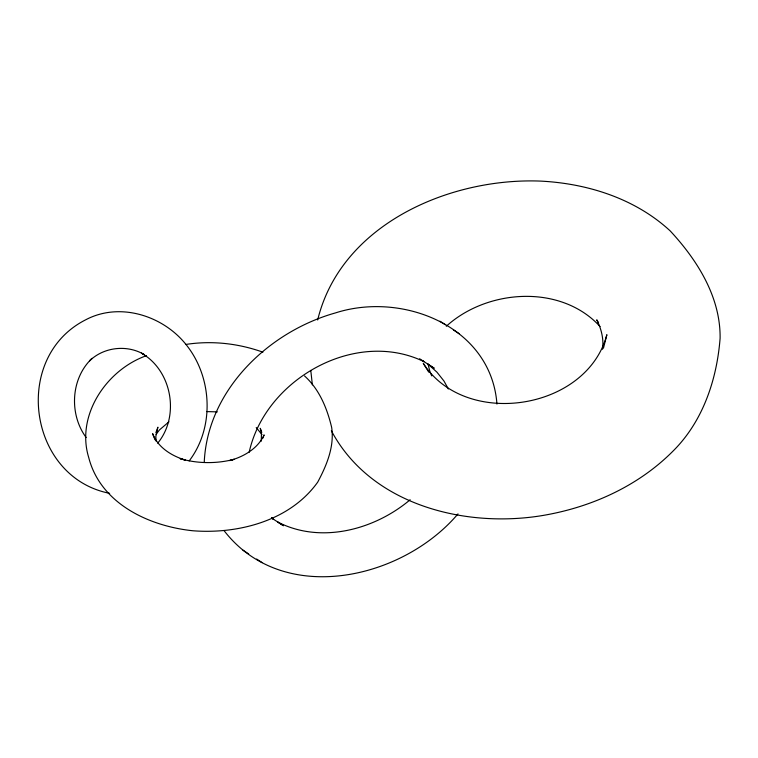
<?xml version="1.0" encoding="UTF-8"?>
<svg xmlns="http://www.w3.org/2000/svg" width="758" height="758" viewBox="0 0 758 758"><rect width="100%" height="100%" fill="white"/><g stroke="black" fill="none" stroke-linecap="round" stroke-linejoin="round"><path stroke-width="1.14" d="M602.525 349.277C603.918 339.158 601.359 328.83 596.736 319.829L598.545 322.756M261.292 441.165L261.444 432.941L260.24 428.308L261.794 432.363M603.482 348.074L606.874 334.704C586.929 410.296 465.365 429.094 423.277 363.328L428.706 372.112M249.164 452.308C265.092 379.512 355.132 328.167 424.139 361.718L422.291 360.514M317.668 319.98C340.967 224.264 449.541 177.533 540.501 181.096C587.441 183.445 635.147 198.52 670.157 230.868C697.275 260.041 720.659 297.089 720.1 338.305C716.869 379.625 702.931 421.514 672.886 451.228C637.649 486.608 590.131 507.765 541.221 515.743C463.725 528.184 370.52 504.44 331.35 430.724M155.883 432.676L157.91 427.19L155.816 436.485L156.12 441.194M262.884 438.171L264.106 434.874C257.853 448.641 243.669 456.733 229.627 460.599L234.25 459.291C216.589 463.868 197.743 463.716 180.196 458.704L185.464 460.115C171.772 455.994 157.996 447.552 152.642 433.661L154.983 439.744M157.702 443.174C180.034 416.104 172.019 370.615 141.462 353.152L144.446 354.706C127.335 344.388 103.95 346.899 89.586 360.846L92.078 358.335C70.674 378.431 68.959 414.323 86.194 437.565M189.197 460.902C214.4 427.796 212.373 378.403 187.103 345.894C164.24 315.953 120.105 301.495 85.654 319.819C11.474 357.359 28.141 477.407 109.645 493.325M156.034 434.419L159.521 429.862L168.949 421.836M458.003 513.886C402.318 579.586 282.867 606.94 223.97 530.524M446.301 326.272C487.328 288.921 561.005 283.843 600.08 326.565M410.154 499.74C374.642 529.719 321.022 544.216 277.94 522.129L283.483 525.73L271.516 517.97M146.427 355.682C106.556 369.762 75.724 415.318 88.714 457.51C100.501 503.7 149.061 526.213 192.845 530.761C238.239 534.286 290.115 520.822 317.706 482.145C326.584 465.507 334.524 446.699 331.663 427.436C327.134 408.41 319.374 389.309 304.545 375.949M185.682 344.483C211.539 340.389 238.306 343.355 262.903 352.176M206.991 411.603L217.357 411.869M496.945 404.061C491.26 326.49 402.725 291.252 335.462 312.912C268.54 331.691 207.294 390.256 204.234 462.484M419.581 358.752L434.23 368.246L428.431 364.475L436.949 372.169L443.989 381.047L448.348 388.987M439.905 321.202L445.448 324.812M453.388 329.929L459.187 333.7M271.705 518.112L273.638 519.372L271.942 517.828M256.63 559.034L262.173 562.635M242.892 550.137L248.69 553.918M256.213 427.503L262.012 434.656M431.747 375.902L429.976 371.894L427.882 363.48M312.372 384.884L310.78 370.416"/></g></svg>
